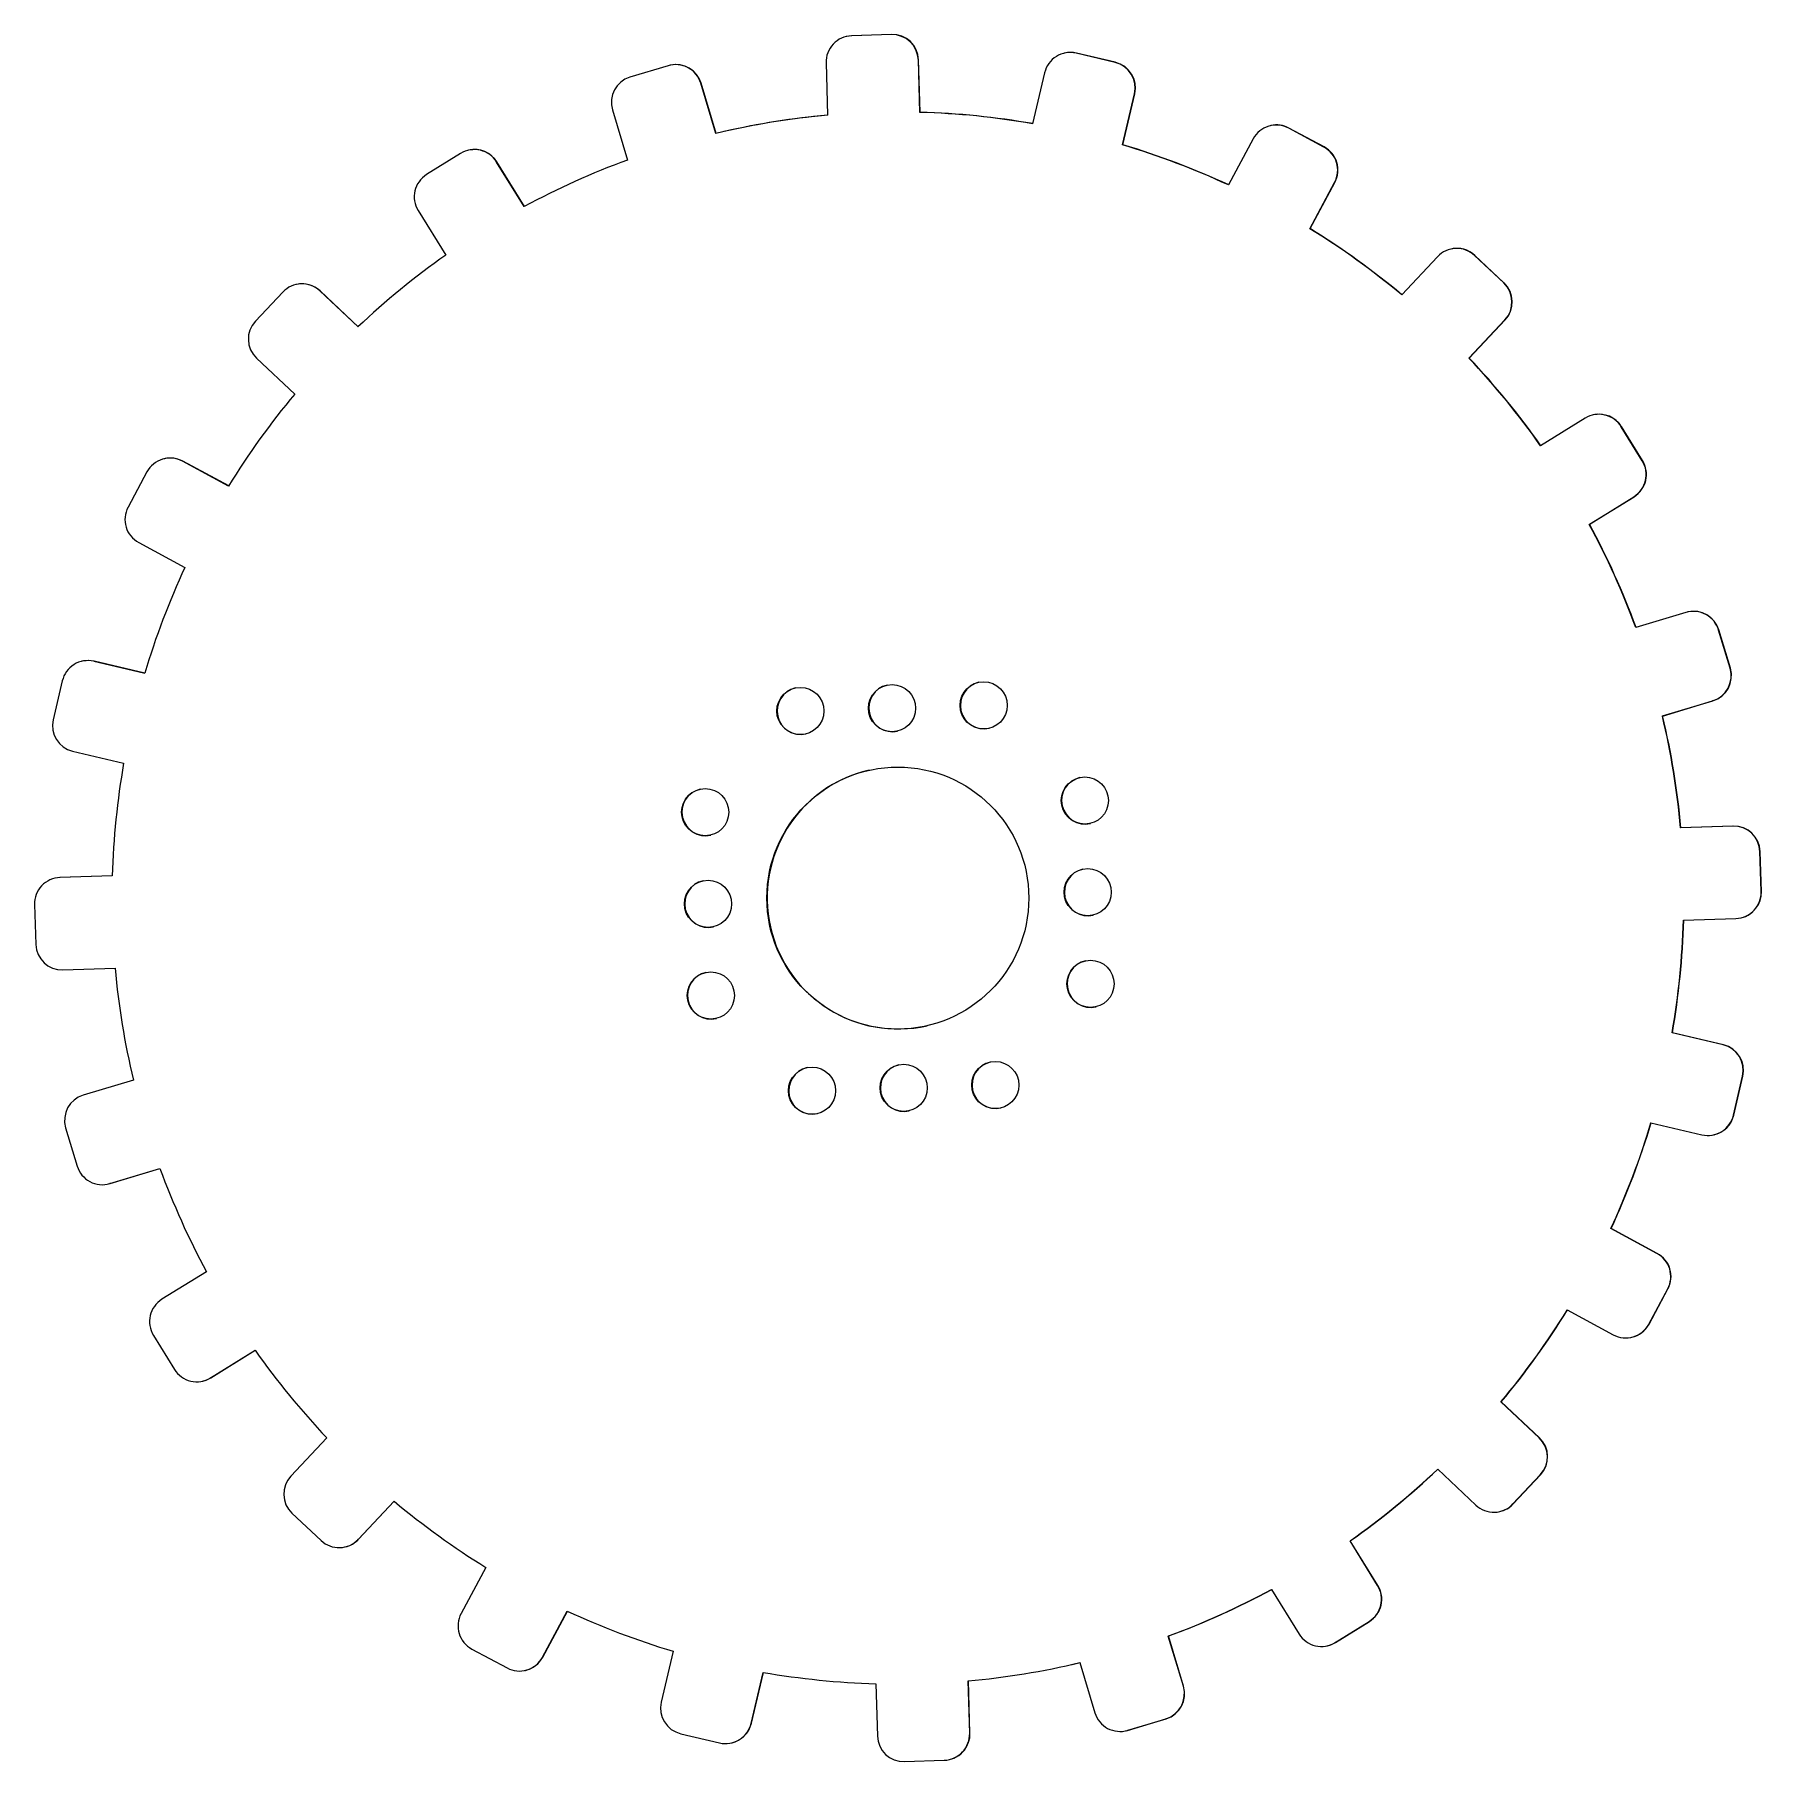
# Model space of a CAD drawing. Header units: millimetres. Extents: x -33 to 33, y -33 to 33.
import ezdxf

# ---------------------------------------------------------------- set-up
doc = ezdxf.new("R2010")
doc.units = ezdxf.units.MM

msp = doc.modelspace()

# ---------------------------------------------------------------- linework, layer by layer
at = {"color": 7, "linetype": 'Continuous', "lineweight": 15}
for p, q in [((-1.963, 32.885), (-1.974, 32.882)), ((-1.772, 32.909), (-1.963, 32.885)), ((-0.259, 32.954), (-1.783, 32.907)), ((-1.772, 32.909), (-1.783, 32.907)), ((-0.248, 32.956), (-1.772, 32.909)), ((-0.248, 32.956), (-0.259, 32.954)), ((-8.78, 31.767), (-10.24, 31.327)), ((-8.702, 31.787), (-8.713, 31.784)), ((-2.752, 31.877), (-2.691, 29.878)), ((0.782, 31.987), (0.771, 31.985)), ((0.833, 29.986), (0.771, 31.985)), ((0.844, 29.988), (0.782, 31.987)), ((6.355, 32.248), (6.344, 32.246)), ((6.805, 32.247), (6.795, 32.244)), ((8.279, 31.895), (6.795, 32.244)), ((8.29, 31.897), (6.805, 32.247)), ((8.29, 31.897), (8.279, 31.895)), ((-7.523, 31.1), (-7.534, 31.097)), ((-6.957, 29.182), (-7.534, 31.097)), ((-6.947, 29.185), (-7.523, 31.1)), ((5.592, 31.5), (5.134, 29.553)), ((8.566, 28.746), (9.024, 30.692)), ((8.576, 28.748), (9.034, 30.695)), ((9.034, 30.695), (9.024, 30.692)), ((-10.909, 30.081), (-10.333, 28.166)), ((0.844, 29.988), (0.833, 29.986)), ((-6.646, 29.254), (-6.657, 29.252)), ((14.225, 29.481), (14.214, 29.478)), ((14.92, 29.386), (14.909, 29.384)), ((16.252, 28.662), (14.909, 29.384)), ((16.263, 28.665), (14.92, 29.386)), ((-16.703, 28.414), (-18, 27.612)), ((-16.388, 28.542), (-16.399, 28.539)), ((8.576, 28.748), (8.566, 28.746)), ((13.555, 28.976), (12.608, 27.214)), ((16.263, 28.665), (16.252, 28.662)), ((-15.316, 28.093), (-15.327, 28.09)), ((-14.274, 26.39), (-15.327, 28.09)), ((-14.265, 26.395), (-15.316, 28.093)), ((15.714, 25.546), (16.66, 27.308)), ((15.725, 25.549), (16.671, 27.311)), ((16.671, 27.311), (16.66, 27.308)), ((-18.324, 26.235), (-17.272, 24.535)), ((15.725, 25.549), (15.714, 25.546)), ((20.593, 24.478), (19.222, 23.021)), ((21.11, 24.77), (21.1, 24.768)), ((22.017, 24.524), (22.006, 24.521)), ((23.117, 23.476), (22.006, 24.521)), ((23.128, 23.479), (22.017, 24.524)), ((-23.489, 23.126), (-24.534, 22.015)), ((-22.972, 23.418), (-22.982, 23.416)), ((-22.065, 23.172), (-22.076, 23.169)), ((-20.619, 21.799), (-22.076, 23.169)), ((-20.612, 21.805), (-22.065, 23.172)), ((23.128, 23.479), (23.117, 23.476)), ((21.79, 20.606), (23.161, 22.063)), ((21.801, 20.608), (23.171, 22.065)), ((23.171, 22.065), (23.161, 22.063)), ((-24.491, 20.601), (-23.034, 19.231)), ((21.801, 20.608), (21.79, 20.606)), ((26.227, 18.311), (24.526, 17.258)), ((26.542, 18.438), (26.531, 18.436)), ((27.614, 17.99), (27.603, 17.987)), ((28.406, 16.69), (27.603, 17.987)), ((28.417, 16.693), (27.614, 17.99)), ((-28.005, 16.765), (-28.016, 16.763)), ((-27.31, 16.671), (-27.321, 16.669)), ((-25.559, 15.722), (-27.321, 16.669)), ((-25.555, 15.728), (-27.31, 16.671)), ((28.417, 16.693), (28.406, 16.69)), ((-28.675, 16.261), (-29.397, 14.917)), ((26.381, 14.261), (28.082, 15.314)), ((26.392, 14.263), (28.093, 15.316)), ((28.093, 15.316), (28.082, 15.314)), ((26.392, 14.263), (26.381, 14.261)), ((-28.989, 13.563), (-27.227, 12.617)), ((30.072, 10.896), (28.157, 10.32)), ((30.15, 10.916), (30.139, 10.914)), ((31.329, 10.229), (31.318, 10.227)), ((31.758, 8.767), (31.318, 10.227)), ((31.769, 8.769), (31.329, 10.229)), ((-31.145, 9.036), (-31.156, 9.034)), ((-30.695, 9.035), (-30.705, 9.032)), ((-28.759, 8.574), (-30.705, 9.032)), ((-28.757, 8.579), (-30.695, 9.035)), ((31.769, 8.769), (31.758, 8.767)), ((-31.908, 8.288), (-32.257, 6.803)), ((29.174, 6.944), (31.089, 7.521)), ((29.184, 6.947), (31.1, 7.523)), ((31.1, 7.523), (31.089, 7.521)), ((29.184, 6.947), (29.174, 6.944)), ((-31.513, 5.601), (-29.566, 5.143)), ((31.868, 2.739), (29.869, 2.677)), ((29.88, 2.68), (29.869, 2.677)), ((31.879, 2.741), (29.88, 2.68)), ((31.879, 2.741), (31.868, 2.739)), ((32.909, 1.772), (32.898, 1.77)), ((32.945, 0.245), (32.898, 1.77)), ((32.956, 0.248), (32.909, 1.772)), ((-32.178, 0.758), (-32.189, 0.756)), ((-31.987, 0.782), (-32.178, 0.758)), ((-29.999, 0.841), (-31.998, 0.78)), ((-31.987, 0.782), (-31.998, 0.78)), ((-29.999, 0.843), (-31.987, 0.782)), ((32.956, 0.248), (32.945, 0.245)), ((-32.967, -0.25), (-32.92, -1.775)), ((29.977, -0.846), (31.976, -0.785)), ((32.167, -0.76), (32.178, -0.758)), ((-31.89, -2.744), (-29.891, -2.682)), ((29.555, -5.145), (29.545, -5.147)), ((31.491, -5.606), (29.545, -5.147)), ((31.502, -5.603), (29.555, -5.145)), ((31.502, -5.603), (31.491, -5.606)), ((-29.195, -6.949), (-31.11, -7.526)), ((31.886, -8.293), (32.236, -6.808)), ((31.897, -8.29), (32.246, -6.806)), ((32.246, -6.806), (32.236, -6.808)), ((31.897, -8.29), (31.886, -8.293)), ((-31.779, -8.772), (-31.34, -10.232)), ((28.737, -8.579), (30.684, -9.037)), ((31.134, -9.039), (31.145, -9.036)), ((-30.094, -10.901), (-28.179, -10.325)), ((-30.083, -10.899), (-28.179, -10.325)), ((-30.161, -10.919), (-30.15, -10.916)), ((-30.15, -10.916), (-30.083, -10.899)), ((-30.083, -10.899), (-30.094, -10.901)), ((27.217, -12.619), (27.206, -12.622)), ((28.968, -13.568), (27.206, -12.622)), ((28.979, -13.566), (27.217, -12.619)), ((28.979, -13.566), (28.968, -13.568)), ((-26.403, -14.266), (-28.103, -15.319)), ((28.654, -16.266), (29.376, -14.922)), ((28.665, -16.263), (29.386, -14.92)), ((29.386, -14.92), (29.376, -14.922)), ((25.538, -15.727), (27.3, -16.674)), ((28.665, -16.263), (28.654, -16.266)), ((-28.427, -16.695), (-27.625, -17.992)), ((27.994, -16.768), (28.005, -16.765)), ((-26.248, -18.316), (-24.548, -17.263)), ((-26.237, -18.313), (-24.545, -17.266)), ((-26.553, -18.441), (-26.542, -18.438)), ((-26.237, -18.313), (-26.248, -18.316)), ((23.023, -19.233), (23.013, -19.236)), ((24.469, -20.606), (23.013, -19.236)), ((24.48, -20.604), (23.023, -19.233)), ((-21.812, -20.611), (-23.182, -22.068)), ((24.48, -20.604), (24.469, -20.606)), ((20.597, -21.804), (22.054, -23.174)), ((23.468, -23.131), (24.513, -22.02)), ((23.479, -23.128), (24.524, -22.017)), ((24.524, -22.017), (24.513, -22.02)), ((-20.614, -24.483), (-19.244, -23.026)), ((-20.603, -24.48), (-19.239, -23.03)), ((-23.139, -23.481), (-22.028, -24.526)), ((22.961, -23.421), (22.972, -23.418)), ((23.479, -23.128), (23.468, -23.131)), ((-21.121, -24.773), (-21.11, -24.77)), ((-20.603, -24.48), (-20.614, -24.483)), ((17.261, -24.537), (17.25, -24.539)), ((18.303, -26.24), (17.25, -24.539)), ((18.313, -26.238), (17.261, -24.537)), ((-15.735, -25.551), (-16.682, -27.313)), ((18.313, -26.238), (18.303, -26.24)), ((14.253, -26.395), (15.305, -28.095)), ((-13.576, -28.981), (-12.63, -27.219)), ((-13.565, -28.979), (-12.622, -27.223)), ((16.682, -28.419), (17.979, -27.617)), ((16.693, -28.417), (17.989, -27.614)), ((17.989, -27.614), (17.979, -27.617)), ((10.322, -28.168), (10.311, -28.171)), ((10.888, -30.086), (10.311, -28.171)), ((10.899, -30.083), (10.322, -28.168)), ((-16.274, -28.667), (-14.93, -29.389)), ((-13.565, -28.979), (-13.576, -28.981)), ((-8.587, -28.75), (-9.045, -30.697)), ((16.377, -28.544), (16.388, -28.542)), ((16.693, -28.417), (16.682, -28.419)), ((-14.236, -29.483), (-14.225, -29.481)), ((-5.614, -31.505), (-5.156, -29.558)), ((-5.603, -31.502), (-5.146, -29.56)), ((6.636, -29.257), (6.646, -29.254)), ((6.646, -29.254), (6.947, -29.185)), ((6.936, -29.187), (7.513, -31.102)), ((-0.854, -29.991), (-0.793, -31.99)), ((2.731, -31.882), (2.669, -29.882)), ((2.741, -31.879), (2.68, -29.882)), ((10.899, -30.083), (10.888, -30.086)), ((-5.603, -31.502), (-5.614, -31.505)), ((8.758, -31.771), (10.219, -31.332)), ((8.769, -31.769), (10.23, -31.329)), ((10.23, -31.329), (10.219, -31.332)), ((-8.301, -31.9), (-6.816, -32.249)), ((-6.366, -32.251), (-6.355, -32.248)), ((2.741, -31.879), (2.731, -31.882)), ((8.692, -31.789), (8.702, -31.787)), ((8.702, -31.787), (8.769, -31.769)), ((8.769, -31.769), (8.758, -31.771)), ((0.237, -32.959), (1.762, -32.912)), ((1.953, -32.887), (1.963, -32.885))]:
    msp.add_line(p, q, dxfattribs=at)
at = {"color": 7, "linetype": 'Continuous', "lineweight": 15, "flags": 128}
for points in [[(-26.542, -18.438), (-26.413, -18.4), (-26.237, -18.313)], [(16.388, -28.542), (16.517, -28.503), (16.693, -28.417)]]:
    msp.add_lwpolyline(points, dxfattribs=at)
at = {"color": 7, "linetype": 'Continuous', "lineweight": 15}
for centre, radius in [((-3.731, 7.137), 0.9), ((-0.233, 7.244), 0.9), ((3.265, 7.351), 0.9), ((-0.011, -0.002), 5), ((7.128, 3.718), 0.9), ((-7.365, 3.274), 0.9), ((-7.257, -0.225), 0.9), ((7.236, 0.22), 0.9), ((7.343, -3.279), 0.9), ((-7.15, -3.723), 0.9), ((-3.287, -7.356), 0.9), ((0.212, -7.249), 0.9), ((3.71, -7.142), 0.9)]:
    msp.add_circle(centre, radius, dxfattribs=at)
for centre, radius, start, end in [((-1.752, 31.907), 1, 91.75694, 181.75713), ((-0.228, 31.954), 1, 1.75678, 91.75658), ((-0.217, 31.957), 1, 1.75678, 91.75658), ((-8.492, 30.809), 1, 16.75663, 106.7567), ((-8.481, 30.811), 1, 16.75664, 102.79978), ((6.566, 31.271), 1, 76.75677, 166.75718), ((6.576, 31.273), 1, 76.75669, 102.79994), ((8.05, 30.921), 1, 346.75694, 76.75653), ((8.061, 30.924), 1, 346.75694, 76.75653), ((-9.952, 30.369), 1, 106.75708, 196.75701), ((-0.011, -0.002), 30, 95.12505, 103.38862), ((0, 0), 30, 95.12505, 102.79995), ((-0.011, -0.002), 30, 80.12496, 88.38852), ((0, 0), 30, 80.12496, 88.38852), ((14.436, 28.503), 1, 61.75663, 151.75714), ((14.446, 28.506), 1, 61.75663, 102.79993), ((-16.177, 27.564), 1, 31.75655, 121.75686), ((-16.166, 27.567), 1, 31.75657, 102.79987), ((-0.011, -0.002), 30, 65.12491, 73.38845), ((0, 0), 30, 65.12491, 73.38845), ((15.779, 27.781), 1, 331.75709, 61.75657), ((15.79, 27.784), 1, 331.75709, 61.75657), ((-0.011, -0.002), 30, 110.12515, 118.38872), ((-17.474, 26.761), 1, 121.75717, 211.75685), ((-0.011, -0.002), 30, 50.12491, 58.38842), ((0, 0), 30, 50.12491, 58.38842), ((-0.011, -0.002), 30, 125.12523, 133.38879), ((21.321, 23.793), 1, 46.75654, 136.75703), ((21.332, 23.795), 1, 46.75659, 102.79989), ((-22.761, 22.441), 1, 46.75654, 136.75703), ((-22.75, 22.443), 1, 46.75659, 102.79989), ((22.432, 22.748), 1, 316.75717, 46.75669), ((22.443, 22.75), 1, 316.75717, 46.75669), ((-23.806, 21.33), 1, 136.75717, 226.75669), ((-0.011, -0.002), 30, 35.12496, 43.38845), ((0, 0), 30, 35.12496, 43.38845), ((-0.011, -0.002), 30, 140.12529, 148.38881), ((26.753, 17.461), 1, 31.75655, 121.75686), ((26.764, 17.463), 1, 31.75657, 102.79987), ((-27.794, 15.788), 1, 61.75663, 151.75714), ((-27.784, 15.79), 1, 61.75663, 102.79993), ((27.556, 16.164), 1, 301.75717, 31.75685), ((27.566, 16.166), 1, 301.75717, 31.75685), ((-28.516, 14.444), 1, 151.75709, 241.75657), ((-0.011, -0.003), 30, 20.12505, 28.38852), ((0, 0), 30, 20.12505, 28.38852), ((-0.011, -0.002), 30, 155.12529, 163.38879), ((30.361, 9.939), 1, 16.75663, 106.7567), ((30.371, 9.941), 1, 16.75664, 102.79978), ((-30.934, 8.059), 1, 76.75677, 166.75718), ((-30.924, 8.061), 1, 76.75669, 102.79994), ((30.8, 8.478), 1, 286.75708, 16.75701), ((30.811, 8.481), 1, 286.75708, 16.75701), ((-3.721, 7.139), 0.9, 102.80025, 282.79964), ((-0.222, 7.247), 0.9, 102.80025, 282.79964), ((3.276, 7.354), 0.9, 102.80025, 282.79964), ((-31.284, 6.574), 1, 166.75694, 256.75653), ((-0.011, -0.003), 30, 5.12515, 13.38861), ((0, 0), 30, 5.12515, 13.38861), ((-0.01, -0.002), 30, 170.12524, 178.38871), ((0, 0), 5, 102.80026, 282.79964), ((-7.354, 3.276), 0.9, 102.80025, 282.79964), ((7.139, 3.721), 0.9, 102.80025, 282.79964), ((31.899, 1.739), 1, 1.75678, 91.75658), ((31.91, 1.742), 1, 1.75678, 91.75658), ((-31.967, -0.22), 1, 91.75694, 181.75713), ((7.247, 0.222), 0.9, 102.80025, 282.79964), ((-7.247, -0.222), 0.9, 102.80025, 282.79964), ((31.946, 0.215), 1, 271.75694, 1.75713), ((31.956, 0.217), 1, 282.80007, 1.75711), ((-0.011, -0.003), 30, 350.12524, 358.38871), ((0, 0), 30, 350.12524, 358.38871), ((-31.92, -1.744), 1, 181.75678, 271.75658), ((7.354, -3.276), 0.9, 102.80025, 282.79964), ((-0.01, -0.002), 30, 185.12515, 193.38861), ((-7.139, -3.721), 0.9, 102.80025, 282.79964), ((31.262, -6.579), 1, 346.75694, 76.75653), ((31.273, -6.577), 1, 346.75694, 76.75653), ((-3.276, -7.354), 0.9, 102.80025, 282.79964), ((0.222, -7.247), 0.9, 102.80025, 282.79964), ((3.721, -7.139), 0.9, 102.80025, 282.79964), ((-30.822, -8.483), 1, 106.75708, 196.75701), ((30.913, -8.064), 1, 256.75677, 346.75718), ((30.924, -8.061), 1, 282.80003, 346.75712), ((-0.011, -0.003), 30, 335.12529, 343.38879), ((0, 0), 30, 335.12529, 343.38879), ((-30.382, -9.944), 1, 196.75663, 286.7567), ((-0.01, -0.002), 30, 200.12505, 208.38852), ((28.495, -14.449), 1, 331.75709, 61.75657), ((28.505, -14.447), 1, 331.75709, 61.75657), ((-27.577, -16.169), 1, 121.75717, 211.75685), ((-0.011, -0.003), 30, 320.12529, 328.38881), ((0, 0), 30, 320.12529, 328.38881), ((27.773, -15.793), 1, 241.75663, 331.75714), ((27.784, -15.79), 1, 282.79999, 331.75711), ((-0.01, -0.002), 30, 215.12496, 223.38845), ((-26.774, -17.466), 1, 211.75655, 301.75686), ((23.784, -21.335), 1, 316.75717, 46.75669), ((23.795, -21.332), 1, 316.75717, 46.75669), ((-22.454, -22.753), 1, 136.75717, 226.75669), ((-0.011, -0.003), 30, 305.12523, 313.38879), ((0, 0), 30, 305.12523, 313.38879), ((-0.011, -0.003), 30, 230.12491, 238.38842), ((22.739, -22.446), 1, 226.75654, 316.75703), ((22.75, -22.443), 1, 282.79996, 316.75706), ((-21.343, -23.798), 1, 226.75654, 316.75703), ((-21.332, -23.795), 1, 282.79996, 316.75706), ((17.452, -26.766), 1, 301.75717, 31.75685), ((17.463, -26.764), 1, 301.75717, 31.75685), ((-0.011, -0.003), 30, 290.12515, 298.38872), ((0, 0), 30, 290.12515, 298.38872), ((-15.801, -27.786), 1, 151.75709, 241.75657), ((-0.011, -0.003), 30, 245.12491, 253.38845), ((16.156, -27.569), 1, 211.75655, 301.75686), ((-14.457, -28.508), 1, 241.75663, 331.75714), ((-14.446, -28.506), 1, 282.79999, 331.75711), ((-0.011, -0.003), 30, 260.12496, 268.38852), ((-0.011, -0.003), 30, 275.12505, 283.38862), ((9.93, -30.374), 1, 286.75708, 16.75701), ((9.941, -30.372), 1, 286.75708, 16.75701), ((-8.072, -30.926), 1, 166.75694, 256.75653), ((-6.587, -31.276), 1, 256.75677, 346.75718), ((-6.576, -31.273), 1, 282.80003, 346.75712), ((8.47, -30.814), 1, 196.75663, 286.7567), ((0.207, -31.959), 1, 181.75678, 271.75658), ((1.731, -31.912), 1, 271.75694, 1.75713), ((1.742, -31.91), 1, 282.80007, 1.75711)]:
    msp.add_arc(centre, radius, start, end, dxfattribs=at)

doc.saveas('drawing.dxf')
